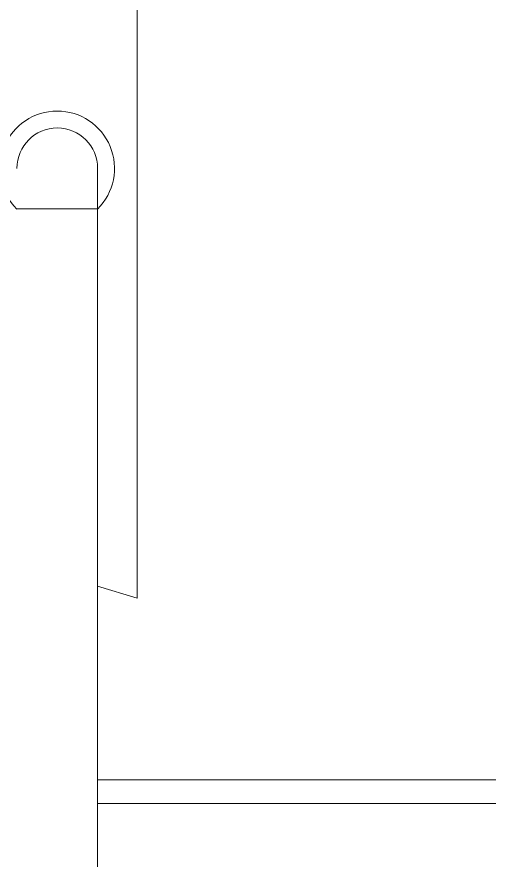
# Model space of a CAD drawing. Extents: x -2884 to -859, y 3232 to 5149.
# Drawn here: x -1679.34 to -1659.45, y 4913.5 to 4949 of the extents above; entities that cross this region are included whole.
import ezdxf

# ---------------------------------------------------------------- set-up
doc = ezdxf.new("R2010")
doc.units = 0
doc.header["$MEASUREMENT"] = 0
for name, color, linetype, lineweight in [('Compressori e classific', 231, 'CONTINUOUS', 15), ('Ringhiera in primo piano', 96, 'CONTINUOUS', 15), ('Tubazioni', 130, 'CONTINUOUS', 15)]:
    doc.layers.add(name, color=color, linetype=linetype, lineweight=lineweight)

msp = doc.modelspace()

# ---------------------------------------------------------------- linework, layer by layer
at = {"layer": 'Compressori e classific'}
for p, q in [((-1674.283, 4941.25), (-1674.283, 4952.034)), ((-1674.283, 4924.524), (-1674.283, 4941.25)), ((-1675.944, 4925.033), (-1674.283, 4924.525))]:
    msp.add_line(p, q, dxfattribs=at)
at = {"layer": 'Ringhiera in primo piano', "linetype": 'Continuous'}
for p, q in [((-1675.944, 4916.882), (-1630.366, 4916.882)), ((-1675.944, 4915.882), (-1630.366, 4915.882))]:
    msp.add_line(p, q, dxfattribs=at)
at = {"layer": 'Tubazioni'}
for p in [(-1675.944, 4942.623), (-1675.944, 4739.773)]:
    msp.add_line(p, (-1675.944, 4923.216), dxfattribs=at)
at = {"layer": 'Tubazioni', "linetype": 'Continuous'}
msp.add_line((-1679.344, 4940.913), (-1675.944, 4940.913), dxfattribs=at)
at = {"layer": 'Tubazioni'}
for radius, start, end in [(2.412, 314.8227, 225.1759), (1.7, 0.0002, 180)]:
    msp.add_arc((-1677.644, 4942.623), radius, start, end, dxfattribs=at)

doc.saveas('drawing.dxf')
